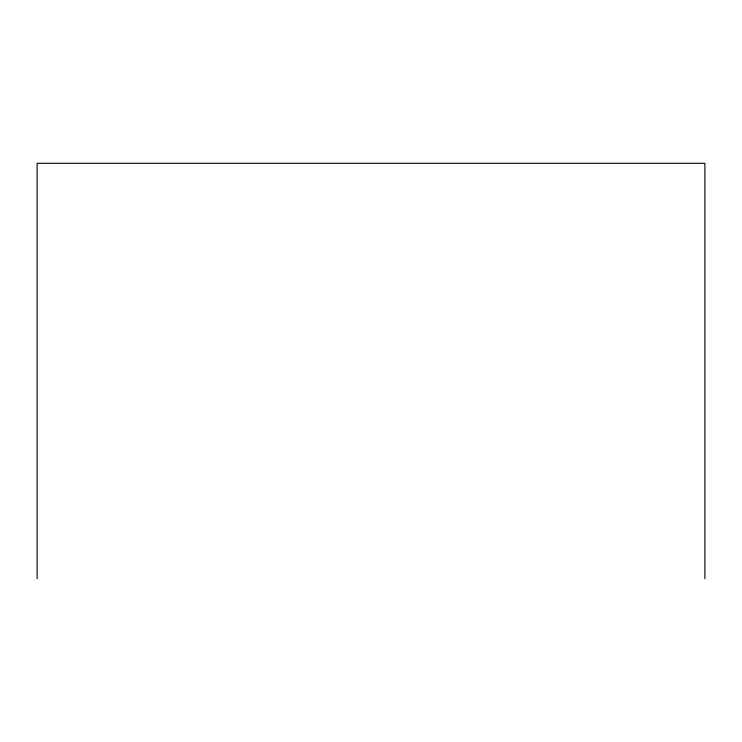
<?xml version="1.0" encoding="UTF-8"?>
<svg xmlns="http://www.w3.org/2000/svg" width="742" height="742" viewBox="0 0 742 742"><rect width="100%" height="100%" fill="white"/><g stroke="black" fill="none" stroke-linecap="round" stroke-linejoin="round"><path stroke-width="1.11" d="M704.9 578.695L704.9 163.305L37.1 163.305L37.1 578.695"/></g></svg>
